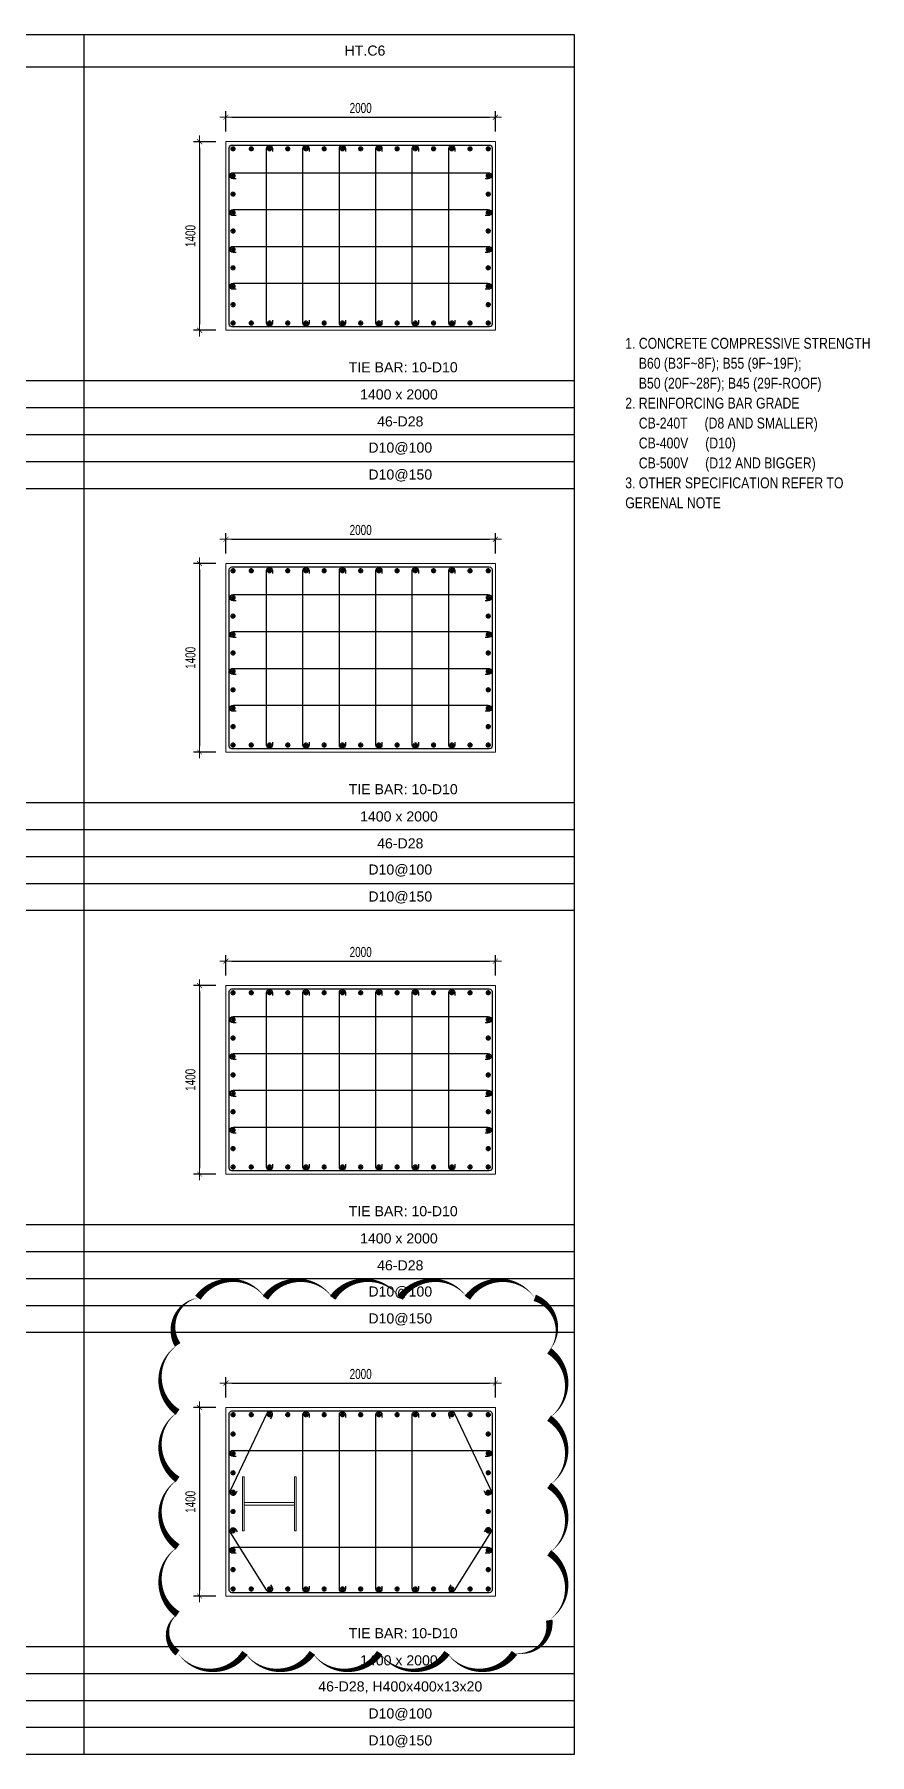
# Model space of a CAD drawing. Header units: millimetres. Extents: x 556513 to 603917, y 79551 to 95646.
# Drawn here: x 597719 to 603917, y 80143 to 92914 of the extents above; entities that cross this region are included whole.
import ezdxf
from ezdxf.enums import TextEntityAlignment as Align

# ---------------------------------------------------------------- set-up
doc = ezdxf.new("R2010")
doc.units = ezdxf.units.MM
doc.layers.get('Defpoints').update_dxf_attribs({"color": 151, "lineweight": 9})
doc.layers.add('2', color=2, linetype='Continuous')
doc.layers.add('TIT1', color=3, linetype='Continuous')
for name, color, linetype, lineweight in [('NDC_S_CONTINUOUS', 3, 'Continuous', 20), ('NDC_S_DIM', 1, 'Continuous', 15), ('NDC_S_REBAR', 4, 'Continuous', 35)]:
    doc.layers.add(name, color=color, linetype=linetype, lineweight=lineweight)
doc.styles.add('ARIAL', font='arial.ttf', dxfattribs={"width": 0.8})
doc.styles.add('NDC_ARIAL', font='arial.ttf', dxfattribs={"width": 0.85})
doc.styles.add('NDC_DIM', font='', dxfattribs={"width": 0.75})
doc.styles.get('NDC_DIM').set_extended_font_data('Dotum')
doc.dimstyles.new('NDC_dim_30', dxfattribs={"dimscale": 30, "dimtxt": 2.5, "dimasz": 1.5, "dimexe": 1.5, "dimexo": 2.5, "dimgap": 1, "dimtad": 1, "dimdec": 0, "dimzin": 0, "dimdsep": 46, "dimtxsty": 'NDC_DIM', "dimblk": 'DIMMARK', "dimcen": 0.09, "dimdle": 1.2, "dimclrd": 1, "dimclre": 1, "dimclrt": 3, "dimadec": 0, "dimazin": 0, "dimtfac": 1, "dimtdec": 0, "dimtix": 1, "dimtofl": 0, "dimtmove": 0, "dimatfit": 3, "dimfxl": 8, "dimfxlon": 1, "dimtolj": 1, "dimtzin": 0, "dimarcsym": 0})

# ---------------------------------------------------------------- blocks, each defined once
blk = doc.blocks.new('GN')
at = {"layer": 'TIT1', "insert": (0, 0), "char_height": 81, "width": 1996.3, "attachment_point": 1, "line_spacing_factor": 1.096296, "style": 'ARIAL'}
blk.add_mtext('\\A1;1. CONCRETE COMPRESSIVE STRENGTH\\P    B60 (B3F~8F); B55 (9F~19F);\\P    B50 (20F~28F); B45 (29F-ROOF)\\P2. REINFORCING BAR GRADE\\P    CB-240T     (D8 AND SMALLER)\\P    CB-400V     (D10)\\P    CB-500V     (D12 AND BIGGER)\\P3. OTHER SPECIFICATION REFER TO GERENAL NOTE ', dxfattribs=at)
blk = doc.blocks.new('DIMMARK')
at = {"layer": 'NDC_S_DIM', "color": 1}
blk.add_line((-1.5, 0), (1, 0), dxfattribs=at)
at = {"layer": 'NDC_S_DIM', "color": 2, "const_width": 0.1}
blk.add_lwpolyline([(-0.42, -0.42), (0.42, 0.42)], dxfattribs=at)
blk = doc.blocks.new('*D41')
at = {"layer": 'Defpoints', "color": 0, "ltscale": 40, "transparency": 16777216}
for p in [(601140, 86034), (599140, 85852), (601140, 85852)]:
    blk.add_point(p, dxfattribs=at)
at = {"layer": 'NDC_S_DIM', "color": 1, "lineweight": -2, "ltscale": 40, "transparency": 16777216}
for p, q in [((599140, 85927), (599140, 86079)), ((601140, 85927), (601140, 86079)), ((599185, 86034), (601095, 86034))]:
    blk.add_line(p, q, dxfattribs=at)
at = {"layer": 'NDC_S_DIM', "color": 1, "lineweight": -2, "ltscale": 40, "transparency": 16777216, "xscale": 45, "yscale": 45, "zscale": 45, "rotation": 180}
blk.add_blockref('DIMMARK', (599140, 86034), dxfattribs=at)
at = {"layer": 'NDC_S_DIM', "color": 1, "lineweight": -2, "ltscale": 40, "transparency": 16777216, "xscale": 45, "yscale": 45, "zscale": 45}
blk.add_blockref('DIMMARK', (601140, 86034), dxfattribs=at)
at = {"layer": 'NDC_S_DIM', "color": 3, "ltscale": 40, "transparency": 16777216, "insert": (600140, 86101), "char_height": 75, "attachment_point": 5, "style": 'NDC_DIM'}
blk.add_mtext('\\A1;2000', dxfattribs=at)
blk = doc.blocks.new('*D42')
at = {"layer": 'Defpoints', "color": 0, "ltscale": 40, "transparency": 16777216}
for p in [(599140, 85852), (598945, 84452), (599140, 84452)]:
    blk.add_point(p, dxfattribs=at)
at = {"layer": 'NDC_S_DIM', "color": 1, "lineweight": -2, "ltscale": 40, "transparency": 16777216}
for p, q in [((599065, 85852), (598900, 85852)), ((598945, 85807), (598945, 84497)), ((599065, 84452), (598900, 84452))]:
    blk.add_line(p, q, dxfattribs=at)
at = {"layer": 'NDC_S_DIM', "color": 1, "lineweight": -2, "ltscale": 40, "transparency": 16777216, "xscale": 45, "yscale": 45, "zscale": 45}
for p, rotation in [((598945, 85852), 90), ((598945, 84452), 270)]:
    blk.add_blockref('DIMMARK', p, dxfattribs=dict(at, rotation=rotation))
at = {"layer": 'NDC_S_DIM', "color": 3, "ltscale": 40, "transparency": 16777216, "insert": (598877, 85152), "char_height": 75, "attachment_point": 5, "rotation": 90, "style": 'NDC_DIM'}
blk.add_mtext('\\A1;1400', dxfattribs=at)
blk = doc.blocks.new('kata_block_THEP')
at = {"layer": 'NDC_S_REBAR', "color": 0}
for p, q in [((-0.5, 0), (0.5, 0)), ((-0.35, 0.35), (0.35, -0.35)), ((0.35, 0.35), (-0.35, -0.35)), ((0, 0.5), (0, -0.5))]:
    blk.add_line(p, q, dxfattribs=at)
at = {"layer": 'NDC_S_REBAR', "color": 0, "const_width": 0.0833}
blk.add_lwpolyline([(-0.5, 0, 1), (0.5, 0, 1), (-0.5, 0, 1)], format="xyb", dxfattribs=at)
blk = doc.blocks.new('*D43')
at = {"layer": 'Defpoints', "color": 0, "ltscale": 40, "transparency": 16777216}
for p in [(601140, 82901), (599140, 82719), (601140, 82719)]:
    blk.add_point(p, dxfattribs=at)
at = {"layer": 'NDC_S_DIM', "color": 1, "lineweight": -2, "ltscale": 40, "transparency": 16777216}
for p, q in [((599140, 82794), (599140, 82946)), ((599185, 82901), (601095, 82901)), ((601140, 82794), (601140, 82946))]:
    blk.add_line(p, q, dxfattribs=at)
at = {"layer": 'NDC_S_DIM', "color": 1, "lineweight": -2, "ltscale": 40, "transparency": 16777216, "xscale": 45, "yscale": 45, "zscale": 45, "rotation": 180}
blk.add_blockref('DIMMARK', (599140, 82901), dxfattribs=at)
at = {"layer": 'NDC_S_DIM', "color": 1, "lineweight": -2, "ltscale": 40, "transparency": 16777216, "xscale": 45, "yscale": 45, "zscale": 45}
blk.add_blockref('DIMMARK', (601140, 82901), dxfattribs=at)
at = {"layer": 'NDC_S_DIM', "color": 3, "ltscale": 40, "transparency": 16777216, "insert": (600140, 82968), "char_height": 75, "attachment_point": 5, "style": 'NDC_DIM'}
blk.add_mtext('\\A1;2000', dxfattribs=at)
blk = doc.blocks.new('*D44')
at = {"layer": 'Defpoints', "color": 0, "ltscale": 40, "transparency": 16777216}
for p in [(599140, 82719), (598945, 81319), (599140, 81319)]:
    blk.add_point(p, dxfattribs=at)
at = {"layer": 'NDC_S_DIM', "color": 1, "lineweight": -2, "ltscale": 40, "transparency": 16777216}
for p, q in [((599065, 82719), (598900, 82719)), ((598945, 82674), (598945, 81364)), ((599065, 81319), (598900, 81319))]:
    blk.add_line(p, q, dxfattribs=at)
at = {"layer": 'NDC_S_DIM', "color": 1, "lineweight": -2, "ltscale": 40, "transparency": 16777216, "xscale": 45, "yscale": 45, "zscale": 45}
for p, rotation in [((598945, 82719), 90), ((598945, 81319), 270)]:
    blk.add_blockref('DIMMARK', p, dxfattribs=dict(at, rotation=rotation))
at = {"layer": 'NDC_S_DIM', "color": 3, "ltscale": 40, "transparency": 16777216, "insert": (598877, 82019), "char_height": 75, "attachment_point": 5, "rotation": 90, "style": 'NDC_DIM'}
blk.add_mtext('\\A1;1400', dxfattribs=at)
blk = doc.blocks.new('*D45')
at = {"layer": 'Defpoints', "color": 0, "ltscale": 40, "transparency": 16777216}
for p in [(601140, 89166), (599140, 88985), (601140, 88985)]:
    blk.add_point(p, dxfattribs=at)
at = {"layer": 'NDC_S_DIM', "color": 1, "lineweight": -2, "ltscale": 40, "transparency": 16777216}
for p, q in [((599140, 89060), (599140, 89211)), ((599185, 89166), (601095, 89166)), ((601140, 89060), (601140, 89211))]:
    blk.add_line(p, q, dxfattribs=at)
at = {"layer": 'NDC_S_DIM', "color": 1, "lineweight": -2, "ltscale": 40, "transparency": 16777216, "xscale": 45, "yscale": 45, "zscale": 45, "rotation": 180}
blk.add_blockref('DIMMARK', (599140, 89166), dxfattribs=at)
at = {"layer": 'NDC_S_DIM', "color": 1, "lineweight": -2, "ltscale": 40, "transparency": 16777216, "xscale": 45, "yscale": 45, "zscale": 45}
blk.add_blockref('DIMMARK', (601140, 89166), dxfattribs=at)
at = {"layer": 'NDC_S_DIM', "color": 3, "ltscale": 40, "transparency": 16777216, "insert": (600140, 89234), "char_height": 75, "attachment_point": 5, "style": 'NDC_DIM'}
blk.add_mtext('\\A1;2000', dxfattribs=at)
blk = doc.blocks.new('*D46')
at = {"layer": 'Defpoints', "color": 0, "ltscale": 40, "transparency": 16777216}
for p in [(599140, 88985), (598945, 87585), (599140, 87585)]:
    blk.add_point(p, dxfattribs=at)
at = {"layer": 'NDC_S_DIM', "color": 1, "lineweight": -2, "ltscale": 40, "transparency": 16777216}
for p, q in [((599065, 88985), (598900, 88985)), ((598945, 88940), (598945, 87630)), ((599065, 87585), (598900, 87585))]:
    blk.add_line(p, q, dxfattribs=at)
at = {"layer": 'NDC_S_DIM', "color": 1, "lineweight": -2, "ltscale": 40, "transparency": 16777216, "xscale": 45, "yscale": 45, "zscale": 45}
for p, rotation in [((598945, 88985), 90), ((598945, 87585), 270)]:
    blk.add_blockref('DIMMARK', p, dxfattribs=dict(at, rotation=rotation))
at = {"layer": 'NDC_S_DIM', "color": 3, "ltscale": 40, "transparency": 16777216, "insert": (598877, 88285), "char_height": 75, "attachment_point": 5, "rotation": 90, "style": 'NDC_DIM'}
blk.add_mtext('\\A1;1400', dxfattribs=at)
blk = doc.blocks.new('*D47')
at = {"layer": 'Defpoints', "color": 0, "ltscale": 40, "transparency": 16777216}
for p in [(601140, 92299), (599140, 92117), (601140, 92117)]:
    blk.add_point(p, dxfattribs=at)
at = {"layer": 'NDC_S_DIM', "color": 1, "lineweight": -2, "ltscale": 40, "transparency": 16777216}
for p, q in [((599140, 92192), (599140, 92344)), ((601140, 92192), (601140, 92344)), ((599185, 92299), (601095, 92299))]:
    blk.add_line(p, q, dxfattribs=at)
at = {"layer": 'NDC_S_DIM', "color": 1, "lineweight": -2, "ltscale": 40, "transparency": 16777216, "xscale": 45, "yscale": 45, "zscale": 45, "rotation": 180}
blk.add_blockref('DIMMARK', (599140, 92299), dxfattribs=at)
at = {"layer": 'NDC_S_DIM', "color": 1, "lineweight": -2, "ltscale": 40, "transparency": 16777216, "xscale": 45, "yscale": 45, "zscale": 45}
blk.add_blockref('DIMMARK', (601140, 92299), dxfattribs=at)
at = {"layer": 'NDC_S_DIM', "color": 3, "ltscale": 40, "transparency": 16777216, "insert": (600140, 92367), "char_height": 75, "attachment_point": 5, "style": 'NDC_DIM'}
blk.add_mtext('\\A1;2000', dxfattribs=at)
blk = doc.blocks.new('*D48')
at = {"layer": 'Defpoints', "color": 0, "ltscale": 40, "transparency": 16777216}
for p in [(599140, 92117), (598945, 90717), (599140, 90717)]:
    blk.add_point(p, dxfattribs=at)
at = {"layer": 'NDC_S_DIM', "color": 1, "lineweight": -2, "ltscale": 40, "transparency": 16777216}
for p, q in [((599065, 92117), (598900, 92117)), ((598945, 92072), (598945, 90762)), ((599065, 90717), (598900, 90717))]:
    blk.add_line(p, q, dxfattribs=at)
at = {"layer": 'NDC_S_DIM', "color": 1, "lineweight": -2, "ltscale": 40, "transparency": 16777216, "xscale": 45, "yscale": 45, "zscale": 45}
for p, rotation in [((598945, 92117), 90), ((598945, 90717), 270)]:
    blk.add_blockref('DIMMARK', p, dxfattribs=dict(at, rotation=rotation))
at = {"layer": 'NDC_S_DIM', "color": 3, "ltscale": 40, "transparency": 16777216, "insert": (598877, 91417), "char_height": 75, "attachment_point": 5, "rotation": 90, "style": 'NDC_DIM'}
blk.add_mtext('\\A1;1400', dxfattribs=at)
blk = doc.blocks.new('H400x400x13x21')
at = {"layer": 'NDC_S_CONTINUOUS'}
for points in [[(554564, 84117), (554964, 84117), (554964, 84130), (554564, 84130)], [(554754, 83743), (554775, 83743), (554775, 84117), (554754, 84117)], [(554564, 83730), (554964, 83730), (554964, 83743), (554564, 83743)]]:
    blk.add_lwpolyline(points, close=True, dxfattribs=at)

msp = doc.modelspace()

# ---------------------------------------------------------------- linework, layer by layer
at = {"layer": '2', "lineweight": -2, "ltscale": 1000}
for points in [[(601114.9, 92072.4), (601114.9, 90762.4, -0.4142136), (601094.9, 90742.4), (599184.9, 90742.4, -0.4142136), (599164.9, 90762.4), (599164.9, 92072.4, -0.4142136), (599184.9, 92092.4), (601094.9, 92092.4, -0.4142136)], [(601114.9, 88939.7), (601114.9, 87629.7, -0.4142136), (601094.9, 87609.7), (599184.9, 87609.7, -0.4142136), (599164.9, 87629.7), (599164.9, 88939.7, -0.4142136), (599184.9, 88959.7), (601094.9, 88959.7, -0.4142136)], [(601114.9, 85807), (601114.9, 84497, -0.4142136), (601094.9, 84477), (599184.9, 84477, -0.4142136), (599164.9, 84497), (599164.9, 85807, -0.4142136), (599184.9, 85827), (601094.9, 85827, -0.4142136)], [(601114.9, 82674.3), (601114.9, 81364.3, -0.4142136), (601094.9, 81344.3), (599184.9, 81344.3, -0.4142136), (599164.9, 81364.3), (599164.9, 82674.3, -0.4142136), (599184.9, 82694.3), (601094.9, 82694.3, -0.4142136)]]:
    msp.add_lwpolyline(points, format="xyb", close=True, dxfattribs=at)
at = {"layer": '2'}
for points in [[(599486, 90792.5), (599486, 90770.4, -1), (599441, 90770.4), (599441, 92065.9, -1), (599486, 92065.9), (599486, 92043.8)], [(599756.6, 90792.5), (599756.6, 90770.4, -1), (599711.6, 90770.4), (599711.6, 92065.9, -1), (599756.6, 92065.9), (599756.6, 92043.8)], [(600027.2, 90792.5), (600027.2, 90770.4, -1), (599982.1, 90770.4), (599982.1, 92065.9, -1), (600027.2, 92065.9), (600027.2, 92043.8)], [(600297.7, 90792.5), (600297.7, 90770.4, -1), (600252.7, 90770.4), (600252.7, 92065.9, -1), (600297.7, 92065.9), (600297.7, 92043.8)], [(600568.3, 90792.5), (600568.3, 90770.4, -1), (600523.3, 90770.4), (600523.3, 92065.9, -1), (600568.3, 92065.9), (600568.3, 92043.8)], [(600838.9, 90792.5), (600838.9, 90770.4, -1), (600793.9, 90770.4), (600793.9, 92065.9, -1), (600838.9, 92065.9), (600838.9, 92043.8)], [(599215.1, 91841.9), (599192.9, 91841.9, -1), (599192.9, 91886.9), (601086.9, 91886.9, -1), (601086.9, 91841.9), (601064.8, 91841.9)], [(599215.1, 91568.4), (599192.9, 91568.4, -1), (599192.9, 91613.4), (601086.9, 91613.4, -1), (601086.9, 91568.4), (601064.8, 91568.4)], [(599215.1, 91294.9), (599192.9, 91294.9, -1), (599192.9, 91339.9), (601086.9, 91339.9, -1), (601086.9, 91294.9), (601064.8, 91294.9)], [(599215.1, 91021.4), (599192.9, 91021.4, -1), (599192.9, 91066.4), (601086.9, 91066.4, -1), (601086.9, 91021.4), (601064.8, 91021.4)], [(599486, 87659.8), (599486, 87637.7, -1), (599441, 87637.7), (599441, 88933.2, -1), (599486, 88933.2), (599486, 88911)], [(599756.6, 87659.8), (599756.6, 87637.7, -1), (599711.6, 87637.7), (599711.6, 88933.2, -1), (599756.6, 88933.2), (599756.6, 88911)], [(600027.2, 87659.8), (600027.2, 87637.7, -1), (599982.1, 87637.7), (599982.1, 88933.2, -1), (600027.2, 88933.2), (600027.2, 88911)], [(600297.7, 87659.8), (600297.7, 87637.7, -1), (600252.7, 87637.7), (600252.7, 88933.2, -1), (600297.7, 88933.2), (600297.7, 88911)], [(600568.3, 87659.8), (600568.3, 87637.7, -1), (600523.3, 87637.7), (600523.3, 88933.2, -1), (600568.3, 88933.2), (600568.3, 88911)], [(600838.9, 87659.8), (600838.9, 87637.7, -1), (600793.9, 87637.7), (600793.9, 88933.2, -1), (600838.9, 88933.2), (600838.9, 88911)], [(599215.1, 88709.2), (599192.9, 88709.2, -1), (599192.9, 88754.2), (601086.9, 88754.2, -1), (601086.9, 88709.2), (601064.8, 88709.2)], [(599215.1, 88435.7), (599192.9, 88435.7, -1), (599192.9, 88480.7), (601086.9, 88480.7, -1), (601086.9, 88435.7), (601064.8, 88435.7)], [(599215.1, 88162.2), (599192.9, 88162.2, -1), (599192.9, 88207.2), (601086.9, 88207.2, -1), (601086.9, 88162.2), (601064.8, 88162.2)], [(599215.1, 87888.7), (599192.9, 87888.7, -1), (599192.9, 87933.7), (601086.9, 87933.7, -1), (601086.9, 87888.7), (601064.8, 87888.7)], [(599486, 84527.1), (599486, 84505, -1), (599441, 84505), (599441, 85800.5, -1), (599486, 85800.5), (599486, 85778.3)], [(599756.6, 84527.1), (599756.6, 84505, -1), (599711.6, 84505), (599711.6, 85800.5, -1), (599756.6, 85800.5), (599756.6, 85778.3)], [(600027.2, 84527.1), (600027.2, 84505, -1), (599982.1, 84505), (599982.1, 85800.5, -1), (600027.2, 85800.5), (600027.2, 85778.3)], [(600297.7, 84527.1), (600297.7, 84505, -1), (600252.7, 84505), (600252.7, 85800.5, -1), (600297.7, 85800.5), (600297.7, 85778.3)], [(600568.3, 84527.1), (600568.3, 84505, -1), (600523.3, 84505), (600523.3, 85800.5, -1), (600568.3, 85800.5), (600568.3, 85778.3)], [(600838.9, 84527.1), (600838.9, 84505, -1), (600793.9, 84505), (600793.9, 85800.5, -1), (600838.9, 85800.5), (600838.9, 85778.3)], [(599215.1, 85576.5), (599192.9, 85576.5, -1), (599192.9, 85621.5), (601086.9, 85621.5, -1), (601086.9, 85576.5), (601064.8, 85576.5)], [(599215.1, 85303), (599192.9, 85303, -1), (599192.9, 85348), (601086.9, 85348, -1), (601086.9, 85303), (601064.8, 85303)], [(599215.1, 85029.5), (599192.9, 85029.5, -1), (599192.9, 85074.5), (601086.9, 85074.5, -1), (601086.9, 85029.5), (601064.8, 85029.5)], [(599215.1, 84756), (599192.9, 84756, -1), (599192.9, 84801), (601086.9, 84801, -1), (601086.9, 84756), (601064.8, 84756)], [(599474.5, 82636.7), (599483.9, 82656.7, 1), (599443.1, 82675.9), (599172.6, 82100.8, 1), (599213.3, 82081.6), (599222.7, 82101.6)], [(599756.6, 81394.4), (599756.6, 81372.3, -1), (599711.6, 81372.3), (599711.6, 82667.8, -1), (599756.6, 82667.8), (599756.6, 82645.6)], [(600027.2, 81394.4), (600027.2, 81372.3, -1), (599982.1, 81372.3), (599982.1, 82667.8, -1), (600027.2, 82667.8), (600027.2, 82645.6)], [(600297.7, 81394.4), (600297.7, 81372.3, -1), (600252.7, 81372.3), (600252.7, 82667.8, -1), (600297.7, 82667.8), (600297.7, 82645.6)], [(600568.3, 81394.4), (600568.3, 81372.3, -1), (600523.3, 81372.3), (600523.3, 82667.8, -1), (600568.3, 82667.8), (600568.3, 82645.6)], [(600805.4, 82636.7), (600796, 82656.7, -1), (600836.7, 82675.9), (601107.3, 82100.8, -1), (601066.6, 82081.6), (601057.2, 82101.6)], [(599215.1, 82356.2), (599192.9, 82356.2, -1), (599192.9, 82401.3), (601086.9, 82401.3, -1), (601086.9, 82356.2), (601064.8, 82356.2)], [(599470.8, 81403), (599482.6, 81384.3, -1), (599444.4, 81360.3), (599173.9, 81791.7, -1), (599212, 81815.6), (599223.8, 81796.8)], [(600809.1, 81403), (600797.3, 81384.3, 1), (600835.4, 81360.3), (601106, 81791.7, 1), (601067.9, 81815.6), (601056.1, 81796.8)], [(599215.1, 81637.3), (599192.9, 81637.3, -1), (599192.9, 81682.4), (601086.9, 81682.4, -1), (601086.9, 81637.3), (601064.8, 81637.3)]]:
    msp.add_lwpolyline(points, format="xyb", dxfattribs=at)
at = {"layer": 'Defpoints'}
msp.add_lwpolyline([(598781.4, 80898.2, 0, 50, 0.5205671), (599281.4, 80898.2, 0, 50, 0.5205671), (599781.4, 80898.2, 0, 50, 0.5205671), (600281.4, 80898.2, 0, 50, 0.5205671), (600781.4, 80898.2, 0, 50, 0.5205671), (601281.4, 80898.2, 0, 50, 0.5205671), (601538.8, 81140.8, 0, 50, 0.5205671), (601538.8, 81640.8, 0, 50, 0.5205671), (601538.8, 82140.8, 0, 50, 0.5205671), (601538.8, 82640.8, 0, 50, 0.5205671), (601538.8, 83140.8, 0, 50, 0.5205671), (601432.1, 83534, 0, 50, 0.5205671), (600932.1, 83534, 0, 50, 0.5205671), (600432.1, 83534, 0, 50, 0.5205671), (599932.1, 83534, 0, 50, 0.5205671), (599432.1, 83534, 0, 50, 0.5205671), (598932.1, 83534, 0, 50, 0.5205671), (598781.4, 83184.7, 0, 50, 0.5205671), (598781.4, 82684.7, 0, 50, 0.5205671), (598781.4, 82184.7, 0, 50, 0.5205671), (598781.4, 81684.7, 0, 50, 0.5205671), (598781.4, 81184.7, 0, 50, 0.5205671)], format="xyseb", close=True, dxfattribs=at)
at = {"layer": 'NDC_S_CONTINUOUS', "ltscale": 70}
for points in [[(601139.9, 92117.4), (601139.9, 90717.4), (599139.9, 90717.4), (599139.9, 92117.4), (601139.9, 92117.4)], [(601139.9, 88984.7), (601139.9, 87584.7), (599139.9, 87584.7), (599139.9, 88984.7), (601139.9, 88984.7)], [(601139.9, 85852), (601139.9, 84452), (599139.9, 84452), (599139.9, 85852), (601139.9, 85852)], [(601139.9, 82719.3), (601139.9, 81319.3), (599139.9, 81319.3), (599139.9, 82719.3), (601139.9, 82719.3)]]:
    msp.add_lwpolyline(points, dxfattribs=at)
at = {"layer": 'TIT1', "color": 2}
msp.add_line((589265.4, 92913.6), (601724.1, 92913.6), dxfattribs=at)
at = {"layer": 'TIT1'}
for p, q in [((598084.3, 92913.6), (598084.3, 80142.8)), ((601724.1, 92913.6), (601724.1, 80142.8)), ((589265.4, 92673.6), (601724.1, 92673.6)), ((601724.1, 89540.9), (589265.4, 89540.9)), ((601724.1, 86408.2), (589265.4, 86408.2)), ((601724.1, 83275.5), (589265.4, 83275.5)), ((601724.1, 80142.8), (589265.4, 80142.8))]:
    msp.add_line(p, q, dxfattribs=at)
at = {"layer": 'TIT1', "color": 8}
for p, q in [((601724.1, 90340.9), (589893.3, 90340.9)), ((601724.1, 90140.9), (589893.3, 90140.9)), ((601724.1, 89940.9), (589893.3, 89940.9)), ((601724.1, 89740.9), (589893.3, 89740.9)), ((601724.1, 87208.2), (589893.3, 87208.2)), ((601724.1, 87008.2), (589893.3, 87008.2)), ((601724.1, 86808.2), (589893.3, 86808.2)), ((601724.1, 86608.2), (590322.5, 86608.2)), ((601724.1, 84075.5), (589893.3, 84075.5)), ((601724.1, 83875.5), (589893.3, 83875.5)), ((601724.1, 83675.5), (589893.3, 83675.5)), ((601724.1, 83475.5), (590322.5, 83475.5)), ((601724.1, 80942.8), (589893.3, 80942.8)), ((601724.1, 80742.8), (589893.3, 80742.8)), ((601724.1, 80542.8), (589893.3, 80542.8)), ((601724.1, 80342.8), (590322.5, 80342.8))]:
    msp.add_line(p, q, dxfattribs=at)

# ---------------------------------------------------------------- block references
at = {"layer": '2', "yscale": 36, "zscale": 36}
for p, xscale, rotation in [((599192.9, 92064.4), -36, 90), ((599328.2, 92064.4), -36, 90), ((599463.5, 92064.4), -36, 90), ((599598.8, 92064.4), -36, 90), ((599734.1, 92064.4), -36, 90), ((599869.4, 92064.4), -36, 90), ((600004.7, 92064.4), -36, 90), ((600139.9, 92064.4), -36, 90), ((600275.2, 92064.4), -36, 90), ((600410.5, 92064.4), -36, 90), ((600545.8, 92064.4), -36, 90), ((600681.1, 92064.4), -36, 90), ((600816.4, 92064.4), -36, 90), ((600951.7, 92064.4), -36, 90), ((601086.9, 92064.4), 36, 270), ((599192.9, 91864.4), -36, 90), ((601086.9, 91864.4), 36, 270), ((599192.9, 91727.7), -36, 90), ((601086.9, 91727.7), 36, 270), ((599192.9, 91590.9), -36, 90), ((601086.9, 91590.9), 36, 270), ((599192.9, 91454.2), -36, 90), ((601086.9, 91454.2), 36, 270), ((599192.9, 91317.4), -36, 90), ((601086.9, 91317.4), 36, 270), ((599192.9, 91180.7), -36, 90), ((601086.9, 91180.7), 36, 270), ((599192.9, 91043.9), -36, 90), ((601086.9, 91043.9), 36, 270), ((599192.9, 90907.2), -36, 90), ((601086.9, 90907.2), 36, 270), ((599192.9, 90770.4), 36, 90), ((599328.2, 90770.4), 36, 90), ((599463.5, 90770.4), 36, 90), ((599598.8, 90770.4), 36, 90), ((599734.1, 90770.4), 36, 90), ((599869.4, 90770.4), 36, 90), ((600004.7, 90770.4), 36, 90), ((600139.9, 90770.4), 36, 90), ((600275.2, 90770.4), 36, 90), ((600410.5, 90770.4), 36, 90), ((600545.8, 90770.4), 36, 90), ((600681.1, 90770.4), 36, 90), ((600816.4, 90770.4), 36, 90), ((600951.7, 90770.4), 36, 90), ((601086.9, 90770.4), -36, 270), ((599192.9, 88931.7), -36, 90), ((599328.2, 88931.7), -36, 90), ((599463.5, 88931.7), -36, 90), ((599598.8, 88931.7), -36, 90), ((599734.1, 88931.7), -36, 90), ((599869.4, 88931.7), -36, 90), ((600004.7, 88931.7), -36, 90), ((600139.9, 88931.7), -36, 90), ((600275.2, 88931.7), -36, 90), ((600410.5, 88931.7), -36, 90), ((600545.8, 88931.7), -36, 90), ((600681.1, 88931.7), -36, 90), ((600816.4, 88931.7), -36, 90), ((600951.7, 88931.7), -36, 90), ((601086.9, 88931.7), 36, 270), ((599192.9, 88731.7), -36, 90), ((601086.9, 88731.7), 36, 270), ((599192.9, 88595), -36, 90), ((601086.9, 88595), 36, 270), ((599192.9, 88458.2), -36, 90), ((601086.9, 88458.2), 36, 270), ((599192.9, 88321.5), -36, 90), ((601086.9, 88321.5), 36, 270), ((599192.9, 88184.7), -36, 90), ((601086.9, 88184.7), 36, 270), ((599192.9, 88048), -36, 90), ((601086.9, 88048), 36, 270), ((599192.9, 87911.2), -36, 90), ((601086.9, 87911.2), 36, 270), ((599192.9, 87774.5), -36, 90), ((601086.9, 87774.5), 36, 270), ((599192.9, 87637.7), 36, 90), ((599328.2, 87637.7), 36, 90), ((599463.5, 87637.7), 36, 90), ((599598.8, 87637.7), 36, 90), ((599734.1, 87637.7), 36, 90), ((599869.4, 87637.7), 36, 90), ((600004.7, 87637.7), 36, 90), ((600139.9, 87637.7), 36, 90), ((600275.2, 87637.7), 36, 90), ((600410.5, 87637.7), 36, 90), ((600545.8, 87637.7), 36, 90), ((600681.1, 87637.7), 36, 90), ((600816.4, 87637.7), 36, 90), ((600951.7, 87637.7), 36, 90), ((601086.9, 87637.7), -36, 270), ((599192.9, 85799), -36, 90), ((599328.2, 85799), -36, 90), ((599463.5, 85799), -36, 90), ((599598.8, 85799), -36, 90), ((599734.1, 85799), -36, 90), ((599869.4, 85799), -36, 90), ((600004.7, 85799), -36, 90), ((600139.9, 85799), -36, 90), ((600275.2, 85799), -36, 90), ((600410.5, 85799), -36, 90), ((600545.8, 85799), -36, 90), ((600681.1, 85799), -36, 90), ((600816.4, 85799), -36, 90), ((600951.7, 85799), -36, 90), ((601086.9, 85799), 36, 270), ((599192.9, 85599), -36, 90), ((601086.9, 85599), 36, 270), ((599192.9, 85462.3), -36, 90), ((601086.9, 85462.3), 36, 270), ((599192.9, 85325.5), -36, 90), ((601086.9, 85325.5), 36, 270), ((599192.9, 85188.8), -36, 90), ((601086.9, 85188.8), 36, 270), ((599192.9, 85052), -36, 90), ((601086.9, 85052), 36, 270), ((599192.9, 84915.3), -36, 90), ((601086.9, 84915.3), 36, 270), ((599192.9, 84778.5), -36, 90), ((601086.9, 84778.5), 36, 270), ((599192.9, 84641.8), -36, 90), ((601086.9, 84641.8), 36, 270), ((599192.9, 84505), 36, 90), ((599328.2, 84505), 36, 90), ((599463.5, 84505), 36, 90), ((599598.8, 84505), 36, 90), ((599734.1, 84505), 36, 90), ((599869.4, 84505), 36, 90), ((600004.7, 84505), 36, 90), ((600139.9, 84505), 36, 90), ((600275.2, 84505), 36, 90), ((600410.5, 84505), 36, 90), ((600545.8, 84505), 36, 90), ((600681.1, 84505), 36, 90), ((600816.4, 84505), 36, 90), ((600951.7, 84505), 36, 90), ((601086.9, 84505), -36, 270), ((599192.9, 82666.3), -36, 90), ((599328.2, 82666.3), -36, 90), ((599463.5, 82666.3), -36, 90), ((599598.8, 82666.3), -36, 90), ((599734.1, 82666.3), -36, 90), ((599869.4, 82666.3), -36, 90), ((600004.7, 82666.3), -36, 90), ((600139.9, 82666.3), -36, 90), ((600275.2, 82666.3), -36, 90), ((600410.5, 82666.3), -36, 90), ((600545.8, 82666.3), -36, 90), ((600681.1, 82666.3), -36, 90), ((600816.4, 82666.3), -36, 90), ((600951.7, 82666.3), -36, 90), ((601086.9, 82666.3), 36, 270), ((599192.9, 82522.5), -36, 90), ((601086.9, 82522.5), 36, 270), ((599192.9, 82378.7), -36, 90), ((601086.9, 82378.7), 36, 270), ((599192.9, 82235), -36, 90), ((601086.9, 82235), 36, 270), ((599192.9, 82091.2), -36, 90), ((601086.9, 82091.2), 36, 270), ((599192.9, 81947.4), -36, 90), ((601086.9, 81947.4), 36, 270), ((599192.9, 81803.6), -36, 90), ((601086.9, 81803.6), 36, 270), ((599192.9, 81659.9), -36, 90), ((601086.9, 81659.9), 36, 270), ((599192.9, 81516.1), -36, 90), ((601086.9, 81516.1), 36, 270), ((599192.9, 81372.3), 36, 90), ((599328.2, 81372.3), 36, 90), ((599463.5, 81372.3), 36, 90), ((599598.8, 81372.3), 36, 90), ((599734.1, 81372.3), 36, 90), ((599869.4, 81372.3), 36, 90), ((600004.7, 81372.3), 36, 90), ((600139.9, 81372.3), 36, 90), ((600275.2, 81372.3), 36, 90), ((600410.5, 81372.3), 36, 90), ((600545.8, 81372.3), 36, 90), ((600681.1, 81372.3), 36, 90), ((600816.4, 81372.3), 36, 90), ((600951.7, 81372.3), 36, 90), ((601086.9, 81372.3), -36, 270)]:
    msp.add_blockref('kata_block_THEP', p, dxfattribs=dict(at, xscale=xscale, rotation=rotation))
at = {"layer": 'NDC_S_DIM'}
msp.add_blockref('GN', (602103.8, 90660.8), dxfattribs=at)
at = {"layer": 'NDC_S_REBAR', "rotation": 270}
msp.add_blockref('H400x400x13x21', (515532.1, 636769.2), dxfattribs=at)

# ---------------------------------------------------------------- texts
at = {"layer": 'TIT1', "color": 2, "style": 'NDC_ARIAL'}
msp.add_text('HT.C6', height=75, dxfattribs=at).set_placement((600172.3, 92793.6), align=Align.MIDDLE)
at = {"layer": 'TIT1', "style": 'NDC_ARIAL'}
for s, p in [('TIE BAR: 10-D10', (600455.7, 90442.6)), ('1400 x 2000', (600423.8, 90240.7)), ('46-D28', (600433.9, 90040.7)), ('D10@100', (600433.9, 89840.7)), ('D10@150', (600433.9, 89640.7)), ('TIE BAR: 10-D10', (600455.7, 87309.9)), ('1400 x 2000', (600423.8, 87108)), ('46-D28', (600433.9, 86908)), ('D10@100', (600433.9, 86708)), ('D10@150', (600433.9, 86508)), ('TIE BAR: 10-D10', (600455.7, 84177.2)), ('1400 x 2000', (600423.8, 83975.3)), ('46-D28', (600433.9, 83775.3)), ('D10@100', (600433.9, 83575.3)), ('D10@150', (600433.9, 83375.3)), ('TIE BAR: 10-D10', (600455.7, 81044.5)), ('1400 x 2000', (600423.8, 80842.6)), ('46-D28, H400x400x13x20', (600433.9, 80642.6)), ('D10@100', (600433.9, 80442.6)), ('D10@150', (600433.9, 80242.6))]:
    msp.add_text(s, height=75, dxfattribs=at).set_placement(p, align=Align.MIDDLE)

# ---------------------------------------------------------------- dimensions: what is measured, and where the dimension line sits
at = {"layer": 'NDC_S_DIM', "ltscale": 40}
for base, p1, p2, picture, middle in [((601139.9, 92299), (599139.9, 92117.4), (601139.9, 92117.4), '*D47', (600139.9, 92366.5)), ((601139.9, 89166.3), (599139.9, 88984.7), (601139.9, 88984.7), '*D45', (600139.9, 89233.8)), ((601139.9, 86033.6), (599139.9, 85852), (601139.9, 85852), '*D41', (600139.9, 86101.1)), ((601139.9, 82900.9), (599139.9, 82719.3), (601139.9, 82719.3), '*D43', (600139.9, 82968.4))]:
    dim = msp.add_linear_dim(base=base, p1=p1, p2=p2, dimstyle='NDC_dim_30', dxfattribs=at)
    dim.commit()
    dim.dimension.update_dxf_attribs({"geometry": picture, "text_midpoint": middle})
for base, p1, p2, picture, middle in [((598944.6, 90717.4), (599139.9, 92117.4), (599139.9, 90717.4), '*D48', (598877, 91417.4)), ((598944.6, 87584.7), (599139.9, 88984.7), (599139.9, 87584.7), '*D46', (598877, 88284.7)), ((598944.6, 84452), (599139.9, 85852), (599139.9, 84452), '*D42', (598877, 85152)), ((598944.6, 81319.3), (599139.9, 82719.3), (599139.9, 81319.3), '*D44', (598877, 82019.3))]:
    dim = msp.add_linear_dim(base=base, p1=p1, p2=p2, angle=90, dimstyle='NDC_dim_30', dxfattribs=at)
    dim.commit()
    dim.dimension.update_dxf_attribs({"geometry": picture, "text_midpoint": middle})

doc.saveas('drawing.dxf')
